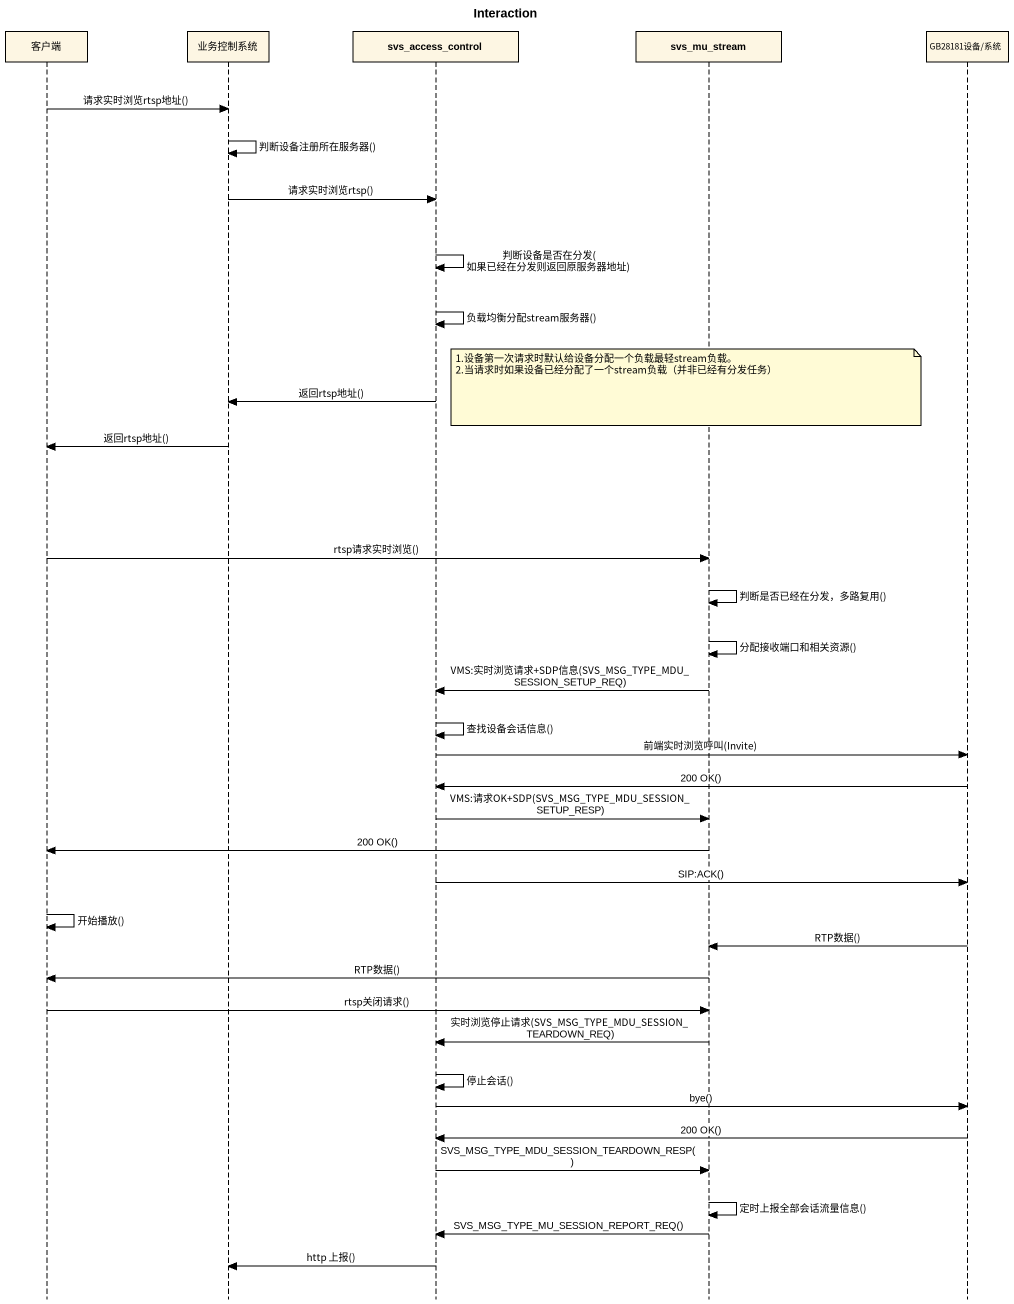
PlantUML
@startuml
title Interaction
hide footbox
participant 客户端
participant 业务控制系统
participant svs_access_control
participant svs_mu_stream
participant "GB28181设备/系统" as GB28181设备_系统

客户端 -> 业务控制系统 : 请求实时浏览rtsp地址()
业务控制系统 -> 业务控制系统 : 判断设备注册所在服务器()
业务控制系统 -> svs_access_control : 请求实时浏览rtsp()
svs_access_control -> svs_access_control : 判断设备是否在分发(如果已经在分发则返回原服务器地址)
svs_access_control -> svs_access_control : 负载均衡分配stream服务器()
note over svs_mu_stream
  1.设备第一次请求时默认给设备分配一个负载最轻stream负载。
  2.当请求时如果设备已经分配了一个stream负载（并非已经有分发任务）
end note
svs_access_control -> 业务控制系统 : 返回rtsp地址()
业务控制系统 -> 客户端 : 返回rtsp地址()
客户端 -> svs_mu_stream : rtsp请求实时浏览()
svs_mu_stream -> svs_mu_stream : 判断是否已经在分发，多路复用()
svs_mu_stream -> svs_mu_stream : 分配接收端口和相关资源()
svs_mu_stream -> svs_access_control : VMS:实时浏览请求+SDP信息(SVS_MSG_TYPE_MDU_SESSION_SETUP_REQ)
svs_access_control -> svs_access_control : 查找设备会话信息()
svs_access_control -> GB28181设备_系统 : 前端实时浏览呼叫(Invite)
GB28181设备_系统 -> svs_access_control : 200 OK()
svs_access_control -> svs_mu_stream : VMS:请求OK+SDP(SVS_MSG_TYPE_MDU_SESSION_SETUP_RESP)
svs_mu_stream -> 客户端 : 200 OK()
svs_access_control -> GB28181设备_系统 : SIP:ACK()
客户端 -> 客户端 : 开始播放()
GB28181设备_系统 -> svs_mu_stream : RTP数据()
svs_mu_stream -> 客户端 : RTP数据()
客户端 -> svs_mu_stream : rtsp关闭请求()
svs_mu_stream -> svs_access_control : 实时浏览停止请求(SVS_MSG_TYPE_MDU_SESSION_TEARDOWN_REQ)
svs_access_control -> svs_access_control : 停止会话()
svs_access_control -> GB28181设备_系统 : bye()
GB28181设备_系统 -> svs_access_control : 200 OK()
svs_access_control -> svs_mu_stream : SVS_MSG_TYPE_MDU_SESSION_TEARDOWN_RESP()
svs_mu_stream -> svs_mu_stream : 定时上报全部会话流量信息()
svs_mu_stream -> svs_access_control : SVS_MSG_TYPE_MU_SESSION_REPORT_REQ()
svs_access_control -> 业务控制系统 : http 上报()
@enduml
